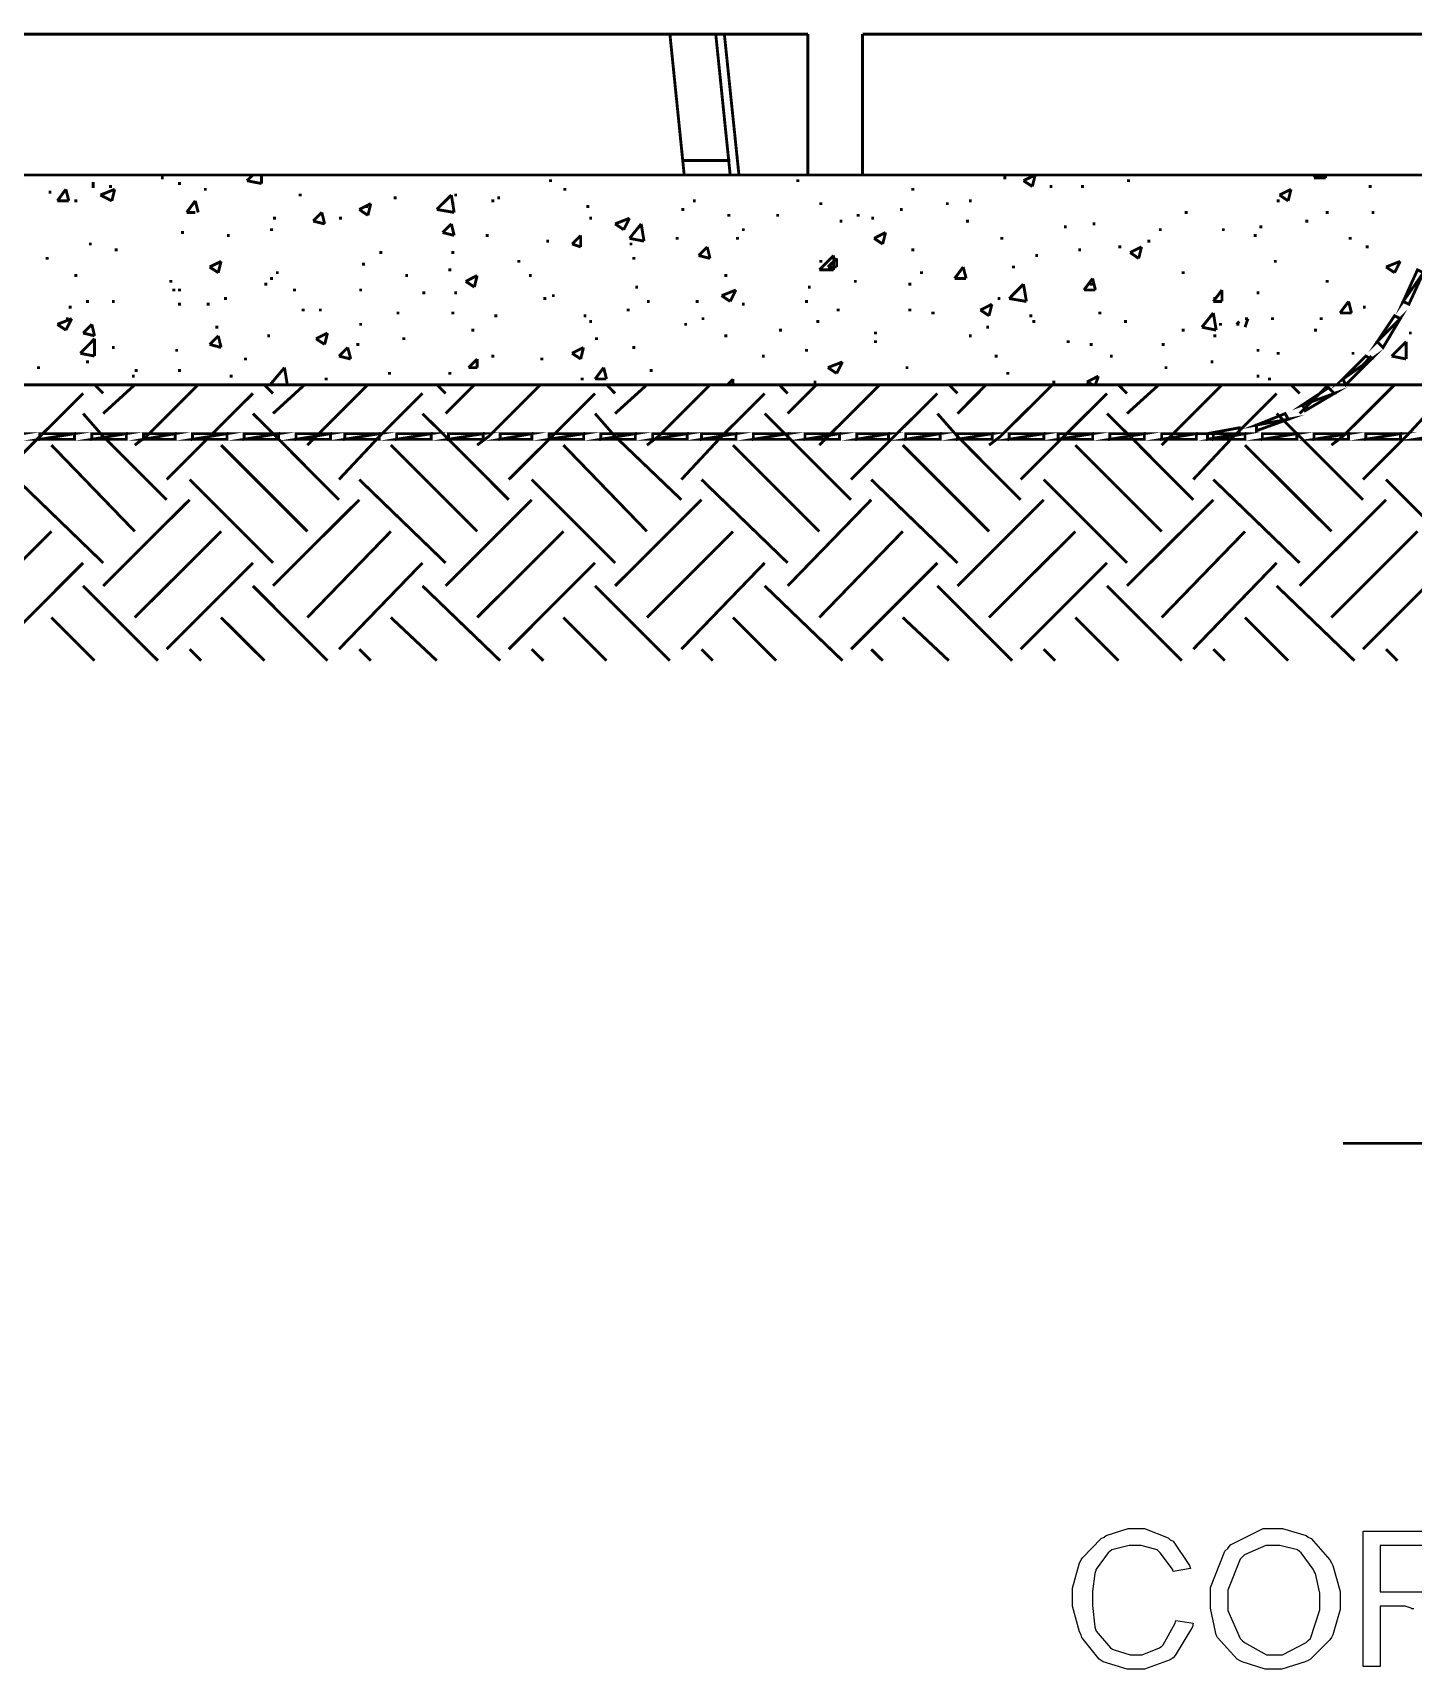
# Model space of a CAD drawing. Header units: metres. Extents: x -593 to 248, y 430 to 1024.
# Drawn here: x -262.58 to -242.23, y 546.31 to 570.45 of the extents above; entities that cross this region are included whole.
import ezdxf

# ---------------------------------------------------------------- set-up
doc = ezdxf.new("R2010")
doc.units = ezdxf.units.M
doc.header["$MEASUREMENT"] = 0
for name, color, linetype in [('C00-00-00-BLACK', 7, 'Continuous'), ('C00-00-FF', 5, 'Continuous'), ('C00-FF-00', 3, 'Continuous'), ('C95-49-00', 34, 'Continuous')]:
    doc.layers.add(name, color=color, linetype=linetype)

msp = doc.modelspace()

# ---------------------------------------------------------------- linework, layer by layer
at = {"layer": 'C00-00-00-BLACK', "const_width": 0.0423}
for points in [[(-251.155, 570.426), (-267.778, 570.426)], [(-253.189, 570.426), (-252.978, 568.349)], [(-252.513, 570.426), (-252.3, 568.349)], [(-252.386, 570.426), (-252.171, 568.349)], [(-251.155, 568.349), (-251.155, 570.426)], [(-241.823, 570.426), (-250.348, 570.426)], [(-250.348, 568.349), (-250.348, 570.426)], [(-252.3, 568.561), (-253.02, 568.561)], [(-191.992, 568.349), (-282.284, 568.349)], [(-260.695, 568.306), (-260.654, 568.306)], [(-259.426, 568.264), (-259.338, 568.349)], [(-259.426, 568.264), (-259.211, 568.222)], [(-259.211, 568.222), (-259.211, 568.349)], [(-254.97, 568.264), (-254.928, 568.264)], [(-253.062, 568.349), (-253.02, 568.349)], [(-251.325, 568.264), (-251.282, 568.264)], [(-248.271, 568.306), (-248.228, 568.306)], [(-247.975, 568.264), (-247.802, 568.349)], [(-247.975, 568.264), (-247.845, 568.179)], [(-247.845, 568.179), (-247.802, 568.349)], [(-246.448, 568.264), (-246.402, 568.264)], [(-243.691, 568.306), (-243.649, 568.349)], [(-243.691, 568.306), (-243.52, 568.306)], [(-243.52, 568.306), (-243.52, 568.349)], [(-262.352, 568.095), (-262.309, 568.095)], [(-262.222, 567.967), (-262.096, 568.137)], [(-262.053, 567.967), (-262.096, 568.137)], [(-261.714, 568.222), (-261.673, 568.222)], [(-261.714, 568.179), (-261.673, 568.179)], [(-261.587, 568.053), (-261.376, 568.137)], [(-261.587, 568.053), (-261.418, 567.967)], [(-261.46, 568.179), (-261.418, 568.179)], [(-261.418, 567.967), (-261.376, 568.137)], [(-260.442, 568.222), (-260.399, 568.222)], [(-260.06, 568.137), (-260.019, 568.137)], [(-258.661, 568.053), (-258.619, 568.053)], [(-256.626, 567.84), (-256.412, 568.053)], [(-256.37, 567.796), (-256.412, 568.053)], [(-256.37, 568.053), (-256.327, 568.053)], [(-254.759, 568.137), (-254.716, 568.137)], [(-249.628, 568.137), (-249.586, 568.137)], [(-247.59, 568.179), (-247.549, 568.179)], [(-247.126, 568.179), (-247.083, 568.179)], [(-244.199, 568.053), (-244.03, 568.137)], [(-244.199, 568.053), (-244.072, 567.967)], [(-244.072, 567.967), (-244.03, 568.137)], [(-242.885, 568.179), (-242.842, 568.179)], [(-262.222, 567.967), (-262.053, 567.967)], [(-261.969, 567.967), (-261.926, 567.967)], [(-260.315, 567.796), (-260.188, 567.967)], [(-260.315, 567.796), (-260.188, 567.796)], [(-260.145, 567.796), (-260.188, 567.967)], [(-258.449, 567.668), (-258.322, 567.796)], [(-258.28, 567.627), (-258.322, 567.796)], [(-257.77, 567.84), (-257.6, 567.926)], [(-257.77, 567.84), (-257.643, 567.753)], [(-257.684, 567.883), (-257.643, 567.883)], [(-257.643, 567.753), (-257.6, 567.926)], [(-257.261, 568.01), (-257.219, 568.01)], [(-256.626, 567.84), (-256.37, 567.796)], [(-256.412, 567.926), (-256.37, 567.926)], [(-255.82, 567.967), (-255.777, 567.967)], [(-255.735, 568.01), (-255.693, 568.01)], [(-254.42, 567.883), (-254.377, 567.883)], [(-253.02, 567.84), (-252.978, 567.84)], [(-252.85, 567.967), (-252.809, 567.967)], [(-250.986, 567.926), (-250.943, 567.926)], [(-249.798, 567.84), (-249.755, 567.84)], [(-249.117, 567.926), (-249.076, 567.926)], [(-248.78, 567.967), (-248.737, 567.967)], [(-245.599, 567.796), (-245.556, 567.796)], [(-244.242, 567.967), (-244.199, 567.967)], [(-243.52, 567.796), (-243.477, 567.796)], [(-242.842, 567.796), (-242.799, 567.796)], [(-259.085, 567.541), (-259.042, 567.541)], [(-259.042, 567.711), (-259, 567.711)], [(-258.449, 567.668), (-258.28, 567.627)], [(-258.069, 567.711), (-258.026, 567.711)], [(-256.542, 567.5), (-256.412, 567.627)], [(-256.37, 567.457), (-256.412, 567.627)], [(-254.377, 567.711), (-254.336, 567.711)], [(-253.997, 567.627), (-253.784, 567.711)], [(-253.997, 567.627), (-253.87, 567.541)], [(-253.87, 567.541), (-253.784, 567.711)], [(-253.784, 567.414), (-253.612, 567.627)], [(-253.658, 567.584), (-253.612, 567.584)], [(-253.571, 567.372), (-253.612, 567.627)], [(-252.343, 567.753), (-252.3, 567.753)], [(-252.128, 567.541), (-252.087, 567.541)], [(-251.621, 567.753), (-251.578, 567.753)], [(-250.687, 567.668), (-250.644, 567.668)], [(-250.433, 567.753), (-250.39, 567.753)], [(-250.221, 567.711), (-250.178, 567.711)], [(-248.821, 567.668), (-248.78, 567.668)], [(-247.379, 567.584), (-247.337, 567.584)], [(-246.956, 567.627), (-246.914, 567.627)], [(-245.979, 567.541), (-245.937, 567.541)], [(-245.048, 567.541), (-245.006, 567.541)], [(-244.495, 567.584), (-244.453, 567.584)], [(-243.819, 567.668), (-243.776, 567.668)], [(-261.757, 567.33), (-261.714, 567.33)], [(-260.399, 567.5), (-260.356, 567.5)], [(-259.722, 567.457), (-259.68, 567.457)], [(-256.542, 567.5), (-256.37, 567.457)], [(-255.904, 567.457), (-255.861, 567.457)], [(-255.013, 567.372), (-254.97, 567.372)], [(-254.632, 567.33), (-254.504, 567.457)], [(-254.632, 567.33), (-254.504, 567.288)], [(-254.504, 567.288), (-254.504, 567.457)], [(-253.784, 567.414), (-253.571, 567.372)], [(-253.784, 567.33), (-253.742, 567.33)], [(-253.105, 567.414), (-253.062, 567.414)], [(-252.216, 567.414), (-252.171, 567.414)], [(-250.178, 567.414), (-250.009, 567.5)], [(-250.178, 567.414), (-250.051, 567.33)], [(-250.051, 567.33), (-250.009, 567.5)], [(-248.314, 567.414), (-248.271, 567.414)], [(-246.149, 567.372), (-246.106, 567.372)], [(-244.581, 567.457), (-244.538, 567.457)], [(-243.181, 567.414), (-243.138, 567.414)], [(-262.394, 567.118), (-262.352, 567.118)], [(-261.376, 567.245), (-261.334, 567.245)], [(-259.976, 566.991), (-259.807, 567.075)], [(-259.849, 566.907), (-259.807, 567.075)], [(-257.473, 567.204), (-257.431, 567.204)], [(-256.412, 567.204), (-256.37, 567.204)], [(-255.438, 567.075), (-255.396, 567.075)], [(-253.742, 567.118), (-253.701, 567.118)], [(-252.766, 567.161), (-252.639, 567.288)], [(-252.766, 567.161), (-252.597, 567.118)], [(-252.597, 567.118), (-252.639, 567.288)], [(-250.986, 566.949), (-250.774, 567.161)], [(-250.986, 567.075), (-250.943, 567.075)], [(-250.859, 566.991), (-250.729, 567.118)], [(-250.774, 566.949), (-250.774, 567.161)], [(-250.729, 566.991), (-250.729, 567.118)], [(-249.628, 567.245), (-249.586, 567.245)], [(-247.802, 567.161), (-247.76, 567.161)], [(-247.167, 567.245), (-247.126, 567.245)], [(-246.575, 567.288), (-246.532, 567.288)], [(-246.402, 567.204), (-246.234, 567.288)], [(-246.402, 567.204), (-246.276, 567.118)], [(-246.276, 567.118), (-246.234, 567.288)], [(-244.283, 567.075), (-244.242, 567.075)], [(-242.927, 567.288), (-242.885, 567.288)], [(-242.629, 566.991), (-242.419, 567.075)], [(-242.503, 566.907), (-242.419, 567.075)], [(-261.969, 566.865), (-261.926, 566.865)], [(-259.976, 566.991), (-259.849, 566.907)], [(-259.085, 566.822), (-259.042, 566.822)], [(-259, 566.907), (-258.958, 566.907)], [(-257.727, 567.034), (-257.684, 567.034)], [(-257.092, 566.865), (-257.049, 566.865)], [(-256.454, 566.949), (-256.412, 566.949)], [(-256.2, 566.779), (-256.031, 566.865)], [(-256.073, 566.695), (-256.031, 566.865)], [(-255.269, 566.865), (-255.227, 566.865)], [(-252.386, 566.865), (-252.343, 566.865)], [(-250.986, 566.949), (-250.774, 566.949)], [(-250.859, 566.991), (-250.729, 566.991)], [(-249.502, 566.907), (-249.459, 566.907)], [(-248.99, 566.822), (-248.864, 566.991)], [(-248.99, 566.822), (-248.821, 566.822)], [(-248.821, 566.822), (-248.864, 566.991)], [(-248.144, 566.991), (-248.102, 566.991)], [(-247.083, 566.652), (-246.956, 566.822)], [(-246.914, 566.652), (-246.956, 566.822)], [(-245.64, 566.907), (-245.599, 566.907)], [(-242.629, 566.991), (-242.503, 566.907)], [(-260.569, 566.779), (-260.526, 566.779)], [(-260.526, 566.652), (-260.484, 566.652)], [(-260.442, 566.652), (-260.399, 566.652)], [(-259.169, 566.738), (-259.127, 566.738)], [(-258.746, 566.652), (-258.703, 566.652)], [(-257.77, 566.652), (-257.727, 566.652)], [(-256.838, 566.61), (-256.795, 566.61)], [(-256.37, 566.61), (-256.327, 566.61)], [(-256.2, 566.779), (-256.073, 566.695)], [(-253.701, 566.695), (-253.658, 566.695)], [(-252.427, 566.568), (-252.216, 566.652)], [(-252.3, 566.483), (-252.216, 566.652)], [(-251.155, 566.695), (-251.113, 566.695)], [(-250.474, 566.779), (-250.433, 566.779)], [(-249.671, 566.738), (-249.628, 566.738)], [(-248.186, 566.526), (-247.975, 566.738)], [(-247.932, 566.483), (-247.975, 566.738)], [(-247.083, 566.652), (-246.914, 566.652)], [(-246.998, 566.738), (-246.956, 566.738)], [(-245.176, 566.483), (-245.048, 566.652)], [(-245.048, 566.483), (-245.048, 566.652)], [(-244.538, 566.61), (-244.495, 566.61)], [(-243.52, 566.779), (-243.477, 566.779)], [(-262.053, 566.399), (-262.01, 566.399)], [(-261.799, 566.483), (-261.757, 566.483)], [(-261.418, 566.483), (-261.376, 566.483)], [(-260.442, 566.442), (-260.399, 566.442)], [(-260.019, 566.442), (-259.976, 566.442)], [(-259.764, 566.526), (-259.722, 566.526)], [(-258.619, 566.356), (-258.576, 566.356)], [(-258.365, 566.356), (-258.322, 566.356)], [(-255.055, 566.526), (-255.013, 566.526)], [(-254.928, 566.568), (-254.886, 566.568)], [(-253.827, 566.356), (-253.784, 566.356)], [(-253.528, 566.483), (-253.486, 566.483)], [(-252.809, 566.483), (-252.766, 566.483)], [(-252.427, 566.568), (-252.3, 566.483)], [(-252.128, 566.442), (-252.087, 566.442)], [(-251.197, 566.483), (-251.155, 566.483)], [(-250.729, 566.356), (-250.687, 566.356)], [(-249.671, 566.356), (-249.628, 566.356)], [(-248.61, 566.356), (-248.441, 566.442)], [(-248.61, 566.356), (-248.483, 566.272)], [(-248.483, 566.272), (-248.441, 566.442)], [(-248.355, 566.526), (-248.314, 566.526)], [(-248.186, 566.526), (-247.932, 566.483)], [(-245.176, 566.526), (-245.133, 566.526)], [(-245.176, 566.483), (-245.048, 566.483)], [(-243.307, 566.313), (-243.181, 566.483)], [(-243.138, 566.313), (-243.181, 566.483)], [(-242.968, 566.399), (-242.927, 566.399)], [(-262.222, 566.145), (-262.01, 566.229)], [(-262.222, 566.145), (-262.096, 566.06)], [(-262.096, 566.06), (-262.01, 566.229)], [(-262.096, 566.229), (-262.053, 566.229)], [(-261.842, 566.017), (-261.714, 566.145)], [(-261.673, 565.976), (-261.714, 566.145)], [(-259.892, 566.103), (-259.849, 566.103)], [(-257.77, 566.145), (-257.727, 566.145)], [(-257.219, 566.313), (-257.177, 566.313)], [(-256.412, 566.313), (-256.37, 566.313)], [(-255.777, 566.272), (-255.735, 566.272)], [(-254.463, 566.272), (-254.42, 566.272)], [(-254.377, 566.187), (-254.336, 566.187)], [(-252.978, 566.145), (-252.936, 566.145)], [(-252.723, 566.229), (-252.682, 566.229)], [(-251.029, 566.187), (-250.986, 566.187)], [(-249.332, 566.313), (-249.287, 566.313)], [(-248.525, 566.103), (-248.483, 566.103)], [(-247.889, 566.272), (-247.845, 566.272)], [(-247.845, 566.187), (-247.802, 566.187)], [(-246.871, 566.313), (-246.829, 566.313)], [(-246.491, 566.187), (-246.448, 566.187)], [(-245.344, 566.103), (-245.176, 566.313)], [(-245.344, 566.103), (-245.133, 566.06)], [(-245.133, 566.06), (-245.176, 566.313)], [(-245.091, 566.145), (-245.048, 566.145)], [(-244.834, 566.145), (-244.792, 566.187)], [(-244.834, 566.145), (-244.792, 566.145)], [(-244.708, 566.229), (-244.665, 566.229)], [(-244.708, 566.103), (-244.665, 566.229)], [(-244.326, 566.229), (-244.283, 566.229)], [(-243.607, 566.229), (-243.564, 566.229)], [(-243.307, 566.313), (-243.138, 566.313)], [(-261.883, 565.718), (-261.673, 565.933)], [(-261.842, 566.017), (-261.673, 565.976)], [(-261.673, 565.677), (-261.673, 565.933)], [(-259.976, 565.849), (-259.849, 565.976)], [(-259.976, 565.849), (-259.807, 565.804)], [(-259.807, 565.804), (-259.849, 565.976)], [(-259.127, 565.976), (-259.085, 565.976)], [(-258.407, 565.933), (-258.238, 566.017)], [(-258.407, 565.933), (-258.28, 565.849)], [(-258.28, 565.849), (-258.238, 566.017)], [(-257.811, 565.849), (-257.77, 565.849)], [(-257.134, 565.933), (-257.092, 565.933)], [(-256.116, 566.06), (-256.073, 566.06)], [(-254.293, 565.933), (-254.251, 565.933)], [(-252.386, 565.976), (-252.343, 565.976)], [(-251.578, 566.06), (-251.536, 566.06)], [(-250.178, 566.017), (-250.137, 566.017)], [(-250.178, 565.89), (-250.137, 565.89)], [(-248.78, 565.976), (-248.737, 565.976)], [(-247.337, 565.89), (-247.294, 565.89)], [(-246.998, 565.849), (-246.956, 565.849)], [(-245.937, 565.849), (-245.895, 565.849)], [(-245.64, 566.06), (-245.599, 566.06)], [(-245.176, 565.976), (-245.133, 565.976)], [(-243.691, 566.06), (-243.649, 566.06)], [(-242.545, 565.677), (-242.333, 565.89)], [(-242.333, 565.634), (-242.333, 565.89)], [(-242.292, 566.017), (-242.249, 566.017)], [(-261.883, 565.718), (-261.673, 565.677)], [(-261.418, 565.804), (-261.376, 565.804)], [(-260.484, 565.761), (-260.442, 565.761)], [(-259.468, 565.634), (-259.426, 565.634)], [(-258.069, 565.677), (-257.94, 565.804)], [(-258.069, 565.677), (-257.896, 565.634)], [(-257.896, 565.634), (-257.94, 565.804)], [(-256.158, 565.507), (-256.031, 565.634)], [(-256.031, 565.507), (-256.031, 565.634)], [(-255.82, 565.677), (-255.777, 565.677)], [(-255.099, 565.634), (-255.055, 565.634)], [(-254.632, 565.718), (-254.463, 565.804)], [(-254.632, 565.718), (-254.504, 565.634)], [(-254.504, 565.634), (-254.463, 565.804)], [(-253.742, 565.804), (-253.701, 565.804)], [(-251.832, 565.677), (-251.791, 565.677)], [(-251.197, 565.761), (-251.155, 565.761)], [(-248.398, 565.677), (-248.355, 565.677)], [(-246.701, 565.677), (-246.66, 565.677)], [(-244.538, 565.761), (-244.495, 565.761)], [(-244.242, 565.718), (-244.199, 565.718)], [(-243.138, 565.718), (-243.095, 565.718)], [(-242.545, 565.677), (-242.333, 565.634)], [(-262.521, 565.507), (-262.479, 565.507)], [(-261.799, 565.591), (-261.757, 565.591)], [(-261.121, 565.381), (-261.08, 565.381)], [(-261.08, 565.465), (-261.037, 565.465)], [(-260.442, 565.465), (-260.399, 565.465)], [(-259.68, 565.381), (-259.637, 565.381)], [(-259.085, 565.254), (-258.872, 565.507)], [(-258.831, 565.254), (-258.872, 565.507)], [(-257.347, 565.422), (-257.304, 565.422)], [(-256.454, 565.422), (-256.412, 565.422)], [(-256.158, 565.507), (-256.031, 565.507)], [(-254.293, 565.338), (-254.166, 565.507)], [(-254.124, 565.338), (-254.166, 565.507)], [(-253.486, 565.465), (-253.444, 565.465)], [(-250.859, 565.507), (-250.644, 565.591)], [(-250.859, 565.507), (-250.729, 565.422)], [(-250.729, 565.422), (-250.644, 565.591)], [(-249.712, 565.507), (-249.671, 565.507)], [(-248.228, 565.422), (-248.186, 565.422)], [(-247.04, 565.295), (-246.871, 565.381)], [(-246.914, 565.254), (-246.871, 565.381)], [(-245.895, 565.507), (-245.853, 565.507)], [(-245.217, 565.591), (-245.176, 565.591)], [(-244.538, 565.381), (-244.495, 565.381)], [(-277.111, 565.254), (-241.823, 565.254)], [(-259.085, 565.254), (-258.872, 565.254)], [(-258.28, 565.338), (-258.238, 565.338)], [(-257.77, 565.254), (-257.727, 565.254)], [(-256.881, 565.254), (-256.838, 565.254)], [(-254.504, 565.338), (-254.463, 565.338)], [(-254.293, 565.338), (-254.124, 565.338)], [(-252.343, 565.254), (-252.258, 565.338)], [(-252.258, 565.254), (-252.258, 565.338)], [(-251.07, 565.295), (-251.029, 565.295)], [(-247.549, 565.295), (-247.506, 565.295)], [(-247.04, 565.295), (-246.956, 565.254)], [(-244.369, 565.338), (-244.326, 565.338)], [(-243.265, 554.064), (-240.934, 554.064)]]:
    msp.add_lwpolyline(points, dxfattribs=at)
at = {"layer": 'C00-00-00-BLACK'}
for points in [[(-245.726, 547.026), (-245.472, 546.984), (-245.483, 546.931), (-245.737, 546.507), (-245.769, 546.475), (-245.812, 546.444), (-246.192, 546.306), (-246.318, 546.306), (-246.447, 546.306), (-246.798, 546.413), (-246.829, 546.434), (-246.861, 546.456), (-247.116, 546.773), (-247.126, 546.814), (-247.148, 546.857), (-247.253, 547.237), (-247.253, 547.364), (-247.253, 547.503), (-247.148, 547.877), (-247.126, 547.918), (-247.105, 547.95), (-246.829, 548.235), (-246.787, 548.256), (-246.755, 548.278), (-246.429, 548.384), (-246.318, 548.384), (-246.192, 548.384), (-245.842, 548.246), (-245.81, 548.214), (-245.769, 548.194), (-245.525, 547.834), (-245.514, 547.791), (-245.769, 547.748), (-245.78, 547.78), (-245.959, 548.024), (-245.979, 548.045), (-246.002, 548.067), (-246.24, 548.129), (-246.318, 548.129), (-246.415, 548.129), (-246.67, 548.067), (-246.701, 548.045), (-246.724, 548.024), (-246.904, 547.78), (-246.914, 547.748), (-246.925, 547.717), (-246.956, 547.452), (-246.956, 547.364), (-246.956, 547.248), (-246.925, 546.931), (-246.914, 546.898), (-246.904, 546.867), (-246.692, 546.624), (-246.66, 546.602), (-246.639, 546.592), (-246.4, 546.518), (-246.318, 546.518), (-246.224, 546.518), (-245.97, 546.624), (-245.937, 546.645), (-245.916, 546.667), (-245.737, 546.985), (-245.726, 547.026)], [(-245.217, 547.323), (-245.217, 547.514), (-245.005, 548.046), (-244.961, 548.087), (-244.92, 548.141), (-244.443, 548.384), (-244.283, 548.384), (-244.156, 548.384), (-243.808, 548.278), (-243.776, 548.256), (-243.735, 548.235), (-243.456, 547.918), (-243.434, 547.875), (-243.414, 547.834), (-243.307, 547.451), (-243.307, 547.323), (-243.307, 547.185), (-243.414, 546.814), (-243.434, 546.772), (-243.456, 546.74), (-243.744, 546.456), (-243.776, 546.434), (-243.819, 546.413), (-244.167, 546.306), (-244.283, 546.306), (-244.411, 546.306), (-244.75, 546.413), (-244.792, 546.434), (-244.823, 546.456), (-245.113, 546.773), (-245.133, 546.814), (-245.144, 546.857), (-245.217, 547.207), (-245.217, 547.323)], [(-244.961, 547.323), (-244.961, 547.175), (-244.782, 546.762), (-244.749, 546.73), (-244.717, 546.699), (-244.392, 546.518), (-244.283, 546.518), (-244.156, 546.518), (-243.808, 546.699), (-243.776, 546.73), (-243.744, 546.762), (-243.607, 547.184), (-243.607, 547.323), (-243.607, 547.43), (-243.67, 547.717), (-243.691, 547.748), (-243.702, 547.78), (-243.882, 548.024), (-243.903, 548.045), (-243.934, 548.067), (-244.196, 548.129), (-244.283, 548.129), (-244.4, 548.129), (-244.717, 547.993), (-244.749, 547.959), (-244.782, 547.928), (-244.961, 547.474), (-244.961, 547.323)], [(-242.715, 547.45), (-242.123, 547.45), (-242.059, 547.45), (-241.877, 547.482), (-241.866, 547.492), (-241.845, 547.503), (-241.708, 547.6), (-241.697, 547.622), (-241.687, 547.633), (-241.654, 547.753), (-241.654, 547.791), (-241.654, 547.855), (-241.717, 548.024), (-241.738, 548.045), (-241.76, 548.056), (-241.998, 548.129), (-242.077, 548.129), (-242.715, 548.129), (-242.715, 547.45)]]:
    msp.add_lwpolyline(points, close=True, dxfattribs=at)
msp.add_lwpolyline([(-242.22, 547.196), (-242.249, 547.196), (-242.26, 547.207), (-242.347, 547.237), (-242.376, 547.237), (-242.715, 547.237), (-242.715, 546.349), (-242.968, 546.349), (-242.968, 546.349), (-242.968, 548.341), (-242.077, 548.341)], dxfattribs=at)
at = {"layer": 'C00-00-FF', "const_width": 0.0423}
msp.add_lwpolyline([(-242.842, 565.677), (-242.968, 565.55)], dxfattribs=at)
at = {"layer": 'C00-FF-00', "const_width": 0.0423}
for points in [[(-242.292, 566.442), (-242.376, 566.483), (-242.077, 566.907), (-242.292, 566.442)], [(-242.376, 566.483), (-242.077, 566.907), (-242.165, 566.949), (-242.376, 566.483)], [(-242.672, 565.804), (-242.758, 565.89), (-242.419, 566.229), (-242.672, 565.804)], [(-242.758, 565.89), (-242.419, 566.229), (-242.503, 566.272), (-242.758, 565.89)], [(-243.265, 565.338), (-242.842, 565.634), (-242.927, 565.677), (-243.265, 565.338)], [(-243.224, 565.254), (-243.265, 565.338), (-242.842, 565.634), (-243.224, 565.254)], [(-243.86, 564.956), (-243.391, 565.126), (-243.477, 565.211), (-243.86, 564.956)], [(-243.819, 564.872), (-243.86, 564.956), (-243.391, 565.126), (-243.819, 564.872)], [(-244.538, 564.66), (-244.072, 564.745), (-244.115, 564.829), (-244.538, 564.66)], [(-244.538, 564.576), (-244.538, 564.66), (-244.072, 564.745), (-244.538, 564.576)], [(-263.241, 564.533), (-263.241, 564.449), (-262.731, 564.533), (-263.241, 564.533)], [(-262.479, 564.449), (-261.969, 564.533), (-261.969, 564.449), (-262.479, 564.449)], [(-262.479, 564.533), (-262.479, 564.449), (-261.969, 564.533), (-262.479, 564.533)], [(-261.714, 564.449), (-261.204, 564.533), (-261.204, 564.449), (-261.714, 564.449)], [(-261.714, 564.533), (-261.714, 564.449), (-261.204, 564.533), (-261.714, 564.533)], [(-260.952, 564.449), (-260.484, 564.533), (-260.484, 564.449), (-260.952, 564.449)], [(-260.952, 564.533), (-260.952, 564.449), (-260.484, 564.533), (-260.952, 564.533)], [(-260.23, 564.449), (-259.72, 564.533), (-259.72, 564.449), (-260.23, 564.449)], [(-260.23, 564.533), (-260.23, 564.449), (-259.72, 564.533), (-260.23, 564.533)], [(-259.468, 564.449), (-258.958, 564.533), (-258.958, 564.449), (-259.468, 564.449)], [(-259.468, 564.533), (-259.468, 564.449), (-258.958, 564.533), (-259.468, 564.533)], [(-258.703, 564.449), (-258.193, 564.533), (-258.193, 564.449), (-258.703, 564.449)], [(-258.703, 564.533), (-258.703, 564.449), (-258.193, 564.533), (-258.703, 564.533)], [(-257.984, 564.449), (-257.473, 564.533), (-257.473, 564.449), (-257.984, 564.449)], [(-257.984, 564.533), (-257.984, 564.449), (-257.473, 564.533), (-257.984, 564.533)], [(-257.219, 564.449), (-256.709, 564.533), (-256.709, 564.449), (-257.219, 564.449)], [(-257.219, 564.533), (-257.219, 564.449), (-256.709, 564.533), (-257.219, 564.533)], [(-256.454, 564.449), (-255.944, 564.533), (-255.944, 564.449), (-256.454, 564.449)], [(-256.454, 564.533), (-256.454, 564.449), (-255.944, 564.533), (-256.454, 564.533)], [(-255.693, 564.449), (-255.225, 564.533), (-255.225, 564.449), (-255.693, 564.449)], [(-255.693, 564.533), (-255.693, 564.449), (-255.225, 564.533), (-255.693, 564.533)], [(-254.97, 564.449), (-254.46, 564.533), (-254.46, 564.449), (-254.97, 564.449)], [(-254.97, 564.533), (-254.97, 564.449), (-254.46, 564.533), (-254.97, 564.533)], [(-254.207, 564.449), (-253.698, 564.533), (-253.698, 564.449), (-254.207, 564.449)], [(-254.207, 564.533), (-254.207, 564.449), (-253.698, 564.533), (-254.207, 564.533)], [(-253.444, 564.449), (-252.933, 564.533), (-252.933, 564.449), (-253.444, 564.449)], [(-253.444, 564.533), (-253.444, 564.449), (-252.933, 564.533), (-253.444, 564.533)], [(-252.723, 564.449), (-252.214, 564.533), (-252.214, 564.449), (-252.723, 564.449)], [(-252.723, 564.533), (-252.723, 564.449), (-252.214, 564.533), (-252.723, 564.533)], [(-251.959, 564.449), (-251.449, 564.533), (-251.449, 564.449), (-251.959, 564.449)], [(-251.959, 564.533), (-251.959, 564.449), (-251.449, 564.533), (-251.959, 564.533)], [(-251.197, 564.449), (-250.687, 564.533), (-250.687, 564.449), (-251.197, 564.449)], [(-251.197, 564.533), (-251.197, 564.449), (-250.687, 564.533), (-251.197, 564.533)], [(-250.433, 564.449), (-249.965, 564.533), (-249.965, 564.449), (-250.433, 564.449)], [(-250.433, 564.533), (-250.433, 564.449), (-249.965, 564.533), (-250.433, 564.533)], [(-249.712, 564.449), (-249.203, 564.533), (-249.203, 564.449), (-249.712, 564.449)], [(-249.712, 564.533), (-249.712, 564.449), (-249.203, 564.533), (-249.712, 564.533)], [(-248.948, 564.449), (-248.438, 564.533), (-248.438, 564.449), (-248.948, 564.449)], [(-248.948, 564.533), (-248.948, 564.449), (-248.438, 564.533), (-248.948, 564.533)], [(-248.186, 564.449), (-247.676, 564.533), (-247.676, 564.449), (-248.186, 564.449)], [(-248.186, 564.533), (-248.186, 564.449), (-247.676, 564.533), (-248.186, 564.533)], [(-247.463, 564.449), (-246.954, 564.533), (-246.954, 564.449), (-247.463, 564.449)], [(-247.463, 564.533), (-247.463, 564.449), (-246.954, 564.533), (-247.463, 564.533)], [(-246.701, 564.449), (-246.192, 564.533), (-246.192, 564.449), (-246.701, 564.449)], [(-246.701, 564.533), (-246.701, 564.449), (-246.192, 564.533), (-246.701, 564.533)], [(-245.937, 564.449), (-245.427, 564.533), (-245.427, 564.449), (-245.937, 564.449)], [(-245.937, 564.533), (-245.937, 564.449), (-245.427, 564.533), (-245.937, 564.533)], [(-245.26, 564.533), (-244.792, 564.533), (-244.792, 564.619), (-245.26, 564.533)], [(-245.176, 564.449), (-244.708, 564.533), (-244.708, 564.449), (-245.176, 564.449)], [(-245.26, 564.449), (-245.26, 564.533), (-244.792, 564.533), (-245.26, 564.449)], [(-245.176, 564.533), (-245.176, 564.449), (-244.708, 564.533), (-245.176, 564.533)], [(-244.453, 564.449), (-243.943, 564.533), (-243.943, 564.449), (-244.453, 564.449)], [(-244.453, 564.533), (-244.453, 564.449), (-243.943, 564.533), (-244.453, 564.533)], [(-243.691, 564.449), (-243.181, 564.533), (-243.181, 564.449), (-243.691, 564.449)], [(-243.691, 564.533), (-243.691, 564.449), (-243.181, 564.533), (-243.691, 564.533)], [(-242.927, 564.449), (-242.416, 564.533), (-242.416, 564.449), (-242.927, 564.449)], [(-242.927, 564.533), (-242.927, 564.449), (-242.416, 564.533), (-242.927, 564.533)], [(-242.206, 564.449), (-241.697, 564.533), (-241.697, 564.449), (-242.206, 564.449)]]:
    msp.add_lwpolyline(points, close=True, dxfattribs=at)
at = {"layer": 'C00-FF-00'}
for points in [[(-242.376, 566.483), (-242.077, 566.907), (-242.165, 566.949), (-242.376, 566.483)], [(-242.292, 566.442), (-242.376, 566.483), (-242.077, 566.907), (-242.292, 566.442)], [(-242.758, 565.89), (-242.419, 566.229), (-242.503, 566.272), (-242.758, 565.89)], [(-242.672, 565.804), (-242.758, 565.89), (-242.419, 566.229), (-242.672, 565.804)], [(-243.265, 565.338), (-242.842, 565.634), (-242.927, 565.677), (-243.265, 565.338)], [(-243.224, 565.254), (-243.265, 565.338), (-242.842, 565.634), (-243.224, 565.254)], [(-243.86, 564.956), (-243.391, 565.126), (-243.477, 565.211), (-243.86, 564.956)], [(-243.819, 564.872), (-243.86, 564.956), (-243.391, 565.126), (-243.819, 564.872)], [(-244.538, 564.66), (-244.072, 564.745), (-244.115, 564.829), (-244.538, 564.66)], [(-244.538, 564.576), (-244.538, 564.66), (-244.072, 564.745), (-244.538, 564.576)], [(-262.479, 564.533), (-262.479, 564.449), (-261.969, 564.533), (-262.479, 564.533)], [(-262.479, 564.449), (-261.969, 564.533), (-261.969, 564.449), (-262.479, 564.449)], [(-261.714, 564.533), (-261.714, 564.449), (-261.204, 564.533), (-261.714, 564.533)], [(-261.714, 564.449), (-261.204, 564.533), (-261.204, 564.449), (-261.714, 564.449)], [(-260.952, 564.533), (-260.952, 564.449), (-260.484, 564.533), (-260.952, 564.533)], [(-260.952, 564.449), (-260.484, 564.533), (-260.484, 564.449), (-260.952, 564.449)], [(-260.23, 564.533), (-260.23, 564.449), (-259.72, 564.533), (-260.23, 564.533)], [(-260.23, 564.449), (-259.72, 564.533), (-259.72, 564.449), (-260.23, 564.449)], [(-259.468, 564.533), (-259.468, 564.449), (-258.958, 564.533), (-259.468, 564.533)], [(-259.468, 564.449), (-258.958, 564.533), (-258.958, 564.449), (-259.468, 564.449)], [(-258.703, 564.533), (-258.703, 564.449), (-258.193, 564.533), (-258.703, 564.533)], [(-258.703, 564.449), (-258.193, 564.533), (-258.193, 564.449), (-258.703, 564.449)], [(-257.984, 564.533), (-257.984, 564.449), (-257.473, 564.533), (-257.984, 564.533)], [(-257.984, 564.449), (-257.473, 564.533), (-257.473, 564.449), (-257.984, 564.449)], [(-257.219, 564.533), (-257.219, 564.449), (-256.709, 564.533), (-257.219, 564.533)], [(-257.219, 564.449), (-256.709, 564.533), (-256.709, 564.449), (-257.219, 564.449)], [(-256.454, 564.533), (-256.454, 564.449), (-255.944, 564.533), (-256.454, 564.533)], [(-256.454, 564.449), (-255.944, 564.533), (-255.944, 564.449), (-256.454, 564.449)], [(-255.693, 564.533), (-255.693, 564.449), (-255.225, 564.533), (-255.693, 564.533)], [(-255.693, 564.449), (-255.225, 564.533), (-255.225, 564.449), (-255.693, 564.449)], [(-254.97, 564.533), (-254.97, 564.449), (-254.46, 564.533), (-254.97, 564.533)], [(-254.97, 564.449), (-254.46, 564.533), (-254.46, 564.449), (-254.97, 564.449)], [(-254.207, 564.533), (-254.207, 564.449), (-253.698, 564.533), (-254.207, 564.533)], [(-254.207, 564.449), (-253.698, 564.533), (-253.698, 564.449), (-254.207, 564.449)], [(-253.444, 564.533), (-253.444, 564.449), (-252.933, 564.533), (-253.444, 564.533)], [(-253.444, 564.449), (-252.933, 564.533), (-252.933, 564.449), (-253.444, 564.449)], [(-252.723, 564.533), (-252.723, 564.449), (-252.214, 564.533), (-252.723, 564.533)], [(-252.723, 564.449), (-252.214, 564.533), (-252.214, 564.449), (-252.723, 564.449)], [(-251.959, 564.533), (-251.959, 564.449), (-251.449, 564.533), (-251.959, 564.533)], [(-251.959, 564.449), (-251.449, 564.533), (-251.449, 564.449), (-251.959, 564.449)], [(-251.197, 564.533), (-251.197, 564.449), (-250.687, 564.533), (-251.197, 564.533)], [(-251.197, 564.449), (-250.687, 564.533), (-250.687, 564.449), (-251.197, 564.449)], [(-250.433, 564.533), (-250.433, 564.449), (-249.965, 564.533), (-250.433, 564.533)], [(-250.433, 564.449), (-249.965, 564.533), (-249.965, 564.449), (-250.433, 564.449)], [(-249.712, 564.533), (-249.712, 564.449), (-249.203, 564.533), (-249.712, 564.533)], [(-249.712, 564.449), (-249.203, 564.533), (-249.203, 564.449), (-249.712, 564.449)], [(-248.948, 564.533), (-248.948, 564.449), (-248.438, 564.533), (-248.948, 564.533)], [(-248.948, 564.449), (-248.438, 564.533), (-248.438, 564.449), (-248.948, 564.449)], [(-248.186, 564.533), (-248.186, 564.449), (-247.676, 564.533), (-248.186, 564.533)], [(-248.186, 564.449), (-247.676, 564.533), (-247.676, 564.449), (-248.186, 564.449)], [(-247.463, 564.533), (-247.463, 564.449), (-246.954, 564.533), (-247.463, 564.533)], [(-247.463, 564.449), (-246.954, 564.533), (-246.954, 564.449), (-247.463, 564.449)], [(-246.701, 564.533), (-246.701, 564.449), (-246.192, 564.533), (-246.701, 564.533)], [(-246.701, 564.449), (-246.192, 564.533), (-246.192, 564.449), (-246.701, 564.449)], [(-245.937, 564.533), (-245.937, 564.449), (-245.427, 564.533), (-245.937, 564.533)], [(-245.937, 564.449), (-245.427, 564.533), (-245.427, 564.449), (-245.937, 564.449)], [(-245.26, 564.533), (-244.792, 564.533), (-244.792, 564.619), (-245.26, 564.533)], [(-245.26, 564.449), (-245.26, 564.533), (-244.792, 564.533), (-245.26, 564.449)], [(-245.176, 564.533), (-245.176, 564.449), (-244.708, 564.533), (-245.176, 564.533)], [(-245.176, 564.449), (-244.708, 564.533), (-244.708, 564.449), (-245.176, 564.449)], [(-244.453, 564.533), (-244.453, 564.449), (-243.943, 564.533), (-244.453, 564.533)], [(-244.453, 564.449), (-243.943, 564.533), (-243.943, 564.449), (-244.453, 564.449)], [(-243.691, 564.533), (-243.691, 564.449), (-243.181, 564.533), (-243.691, 564.533)], [(-243.691, 564.449), (-243.181, 564.533), (-243.181, 564.449), (-243.691, 564.449)], [(-242.927, 564.533), (-242.927, 564.449), (-242.416, 564.533), (-242.927, 564.533)], [(-242.927, 564.449), (-242.416, 564.533), (-242.416, 564.449), (-242.927, 564.449)]]:
    msp.add_lwpolyline(points, close=True, dxfattribs=at)
at = {"layer": 'C95-49-00', "const_width": 0.0423}
for points in [[(-263.114, 563.856), (-262.479, 564.492), (-261.842, 565.126)], [(-261.546, 565.126), (-261.673, 565.254)], [(-261.546, 564.829), (-261.08, 565.254)], [(-261.08, 564.364), (-260.91, 564.492), (-260.145, 565.254)], [(-260.611, 563.856), (-259.976, 564.492), (-259.338, 565.126)], [(-259.042, 565.126), (-259.169, 565.254)], [(-259.042, 564.829), (-258.576, 565.254)], [(-258.535, 564.364), (-258.407, 564.492), (-257.643, 565.254)], [(-258.069, 563.856), (-257.473, 564.492), (-256.838, 565.126)], [(-256.497, 565.126), (-256.626, 565.254)], [(-256.497, 564.829), (-256.073, 565.254)], [(-256.031, 564.364), (-255.861, 564.492), (-255.099, 565.254)], [(-255.565, 563.856), (-254.928, 564.492), (-254.293, 565.126)], [(-253.997, 565.126), (-254.124, 565.254)], [(-253.997, 564.829), (-253.528, 565.254)], [(-253.528, 564.364), (-253.359, 564.492), (-252.597, 565.254)], [(-253.02, 563.856), (-252.427, 564.492), (-251.791, 565.126)], [(-251.452, 565.126), (-251.578, 565.254)], [(-251.452, 564.829), (-251.029, 565.254)], [(-250.986, 564.364), (-250.859, 564.492), (-250.094, 565.254)], [(-250.517, 563.856), (-249.882, 564.492), (-249.244, 565.126)], [(-248.948, 565.126), (-249.076, 565.254)], [(-248.948, 564.829), (-248.525, 565.254)], [(-248.483, 564.364), (-248.314, 564.492), (-247.549, 565.254)], [(-248.018, 563.856), (-247.379, 564.492), (-246.744, 565.126)], [(-246.448, 565.126), (-246.575, 565.254)], [(-246.448, 564.829), (-245.979, 565.254)], [(-245.937, 564.364), (-245.81, 564.492), (-245.048, 565.254)], [(-244.242, 565.126), (-244.792, 564.576), (-244.877, 564.492)], [(-243.903, 565.126), (-244.03, 565.254)], [(-243.477, 565.254), (-243.819, 564.915), (-243.903, 564.829)], [(-243.434, 564.364), (-243.265, 564.492), (-242.503, 565.254)], [(-242.968, 563.856), (-242.333, 564.492), (-241.823, 565.042)], [(-260.611, 563.557), (-261.546, 564.492), (-261.842, 564.829)], [(-258.069, 563.557), (-259, 564.492), (-259.338, 564.829)], [(-255.565, 563.557), (-256.497, 564.492), (-256.838, 564.829)], [(-253.02, 563.557), (-253.997, 564.492), (-254.293, 564.829)], [(-250.517, 563.557), (-251.452, 564.492), (-251.791, 564.829)], [(-248.018, 563.557), (-248.948, 564.492), (-249.244, 564.829)], [(-245.472, 563.557), (-246.402, 564.492), (-246.744, 564.829)], [(-244.242, 564.829), (-244.156, 564.745), (-243.903, 564.492)], [(-245.472, 563.856), (-244.877, 564.492)], [(-242.968, 563.557), (-243.903, 564.492)], [(-261.08, 563.091), (-262.309, 564.364)], [(-258.535, 563.091), (-259.807, 564.364)], [(-256.031, 563.091), (-257.304, 564.364)], [(-253.528, 563.091), (-254.759, 564.364)], [(-250.986, 563.091), (-252.258, 564.364)], [(-248.483, 563.091), (-249.755, 564.364)], [(-245.937, 563.091), (-247.21, 564.364)], [(-243.434, 563.091), (-244.708, 564.364)], [(-261.546, 562.626), (-262.818, 563.856)], [(-259.042, 562.626), (-260.272, 563.856)], [(-256.497, 562.626), (-257.77, 563.856)], [(-253.997, 562.626), (-255.227, 563.856)], [(-251.452, 562.626), (-252.723, 563.856)], [(-248.948, 562.626), (-250.221, 563.856)], [(-246.448, 562.626), (-247.676, 563.856)], [(-243.903, 562.626), (-245.176, 563.856)], [(-241.823, 563.049), (-242.629, 563.856)], [(-261.546, 562.287), (-260.272, 563.557)], [(-259.042, 562.287), (-257.77, 563.557)], [(-256.497, 562.287), (-255.227, 563.557)], [(-253.997, 562.287), (-252.723, 563.557)], [(-251.452, 562.287), (-250.221, 563.557)], [(-248.948, 562.287), (-247.676, 563.557)], [(-246.448, 562.287), (-245.176, 563.557)], [(-243.903, 562.287), (-242.629, 563.557)], [(-263.58, 561.821), (-262.309, 563.091)], [(-261.08, 561.821), (-259.807, 563.091)], [(-258.535, 561.821), (-257.304, 563.091)], [(-256.031, 561.821), (-254.759, 563.091)], [(-253.528, 561.821), (-252.258, 563.091)], [(-250.986, 561.821), (-249.755, 563.091)], [(-248.483, 561.821), (-247.21, 563.091)], [(-245.937, 561.821), (-244.708, 563.091)], [(-243.434, 561.821), (-242.165, 563.091)], [(-263.114, 561.353), (-261.842, 562.626)], [(-260.611, 561.353), (-259.338, 562.626)], [(-258.069, 561.353), (-256.838, 562.626)], [(-255.565, 561.353), (-254.293, 562.626)], [(-253.02, 561.353), (-251.791, 562.626)], [(-250.517, 561.353), (-249.244, 562.626)], [(-248.018, 561.353), (-246.744, 562.626)], [(-245.472, 561.353), (-244.242, 562.626)], [(-242.968, 561.353), (-241.823, 562.499)], [(-260.738, 561.184), (-261.842, 562.287)], [(-258.238, 561.184), (-259.338, 562.287)], [(-255.693, 561.184), (-256.838, 562.287)], [(-253.189, 561.184), (-254.293, 562.287)], [(-250.644, 561.184), (-251.791, 562.287)], [(-248.144, 561.184), (-249.244, 562.287)], [(-245.64, 561.184), (-246.744, 562.287)], [(-243.095, 561.184), (-244.242, 562.287)], [(-261.673, 561.184), (-262.309, 561.821)], [(-259.169, 561.184), (-259.807, 561.821)], [(-256.626, 561.184), (-257.304, 561.821)], [(-254.124, 561.184), (-254.759, 561.821)], [(-251.621, 561.184), (-252.258, 561.821)], [(-249.076, 561.184), (-249.755, 561.821)], [(-246.575, 561.184), (-247.21, 561.821)], [(-244.072, 561.184), (-244.708, 561.821)], [(-260.103, 561.184), (-260.272, 561.353)], [(-257.6, 561.184), (-257.77, 561.353)], [(-255.055, 561.184), (-255.227, 561.353)], [(-252.554, 561.184), (-252.723, 561.353)], [(-250.051, 561.184), (-250.221, 561.353)], [(-247.506, 561.184), (-247.676, 561.353)], [(-245.006, 561.184), (-245.176, 561.353)], [(-242.462, 561.184), (-242.629, 561.353)]]:
    msp.add_lwpolyline(points, dxfattribs=at)

doc.saveas('drawing.dxf')
